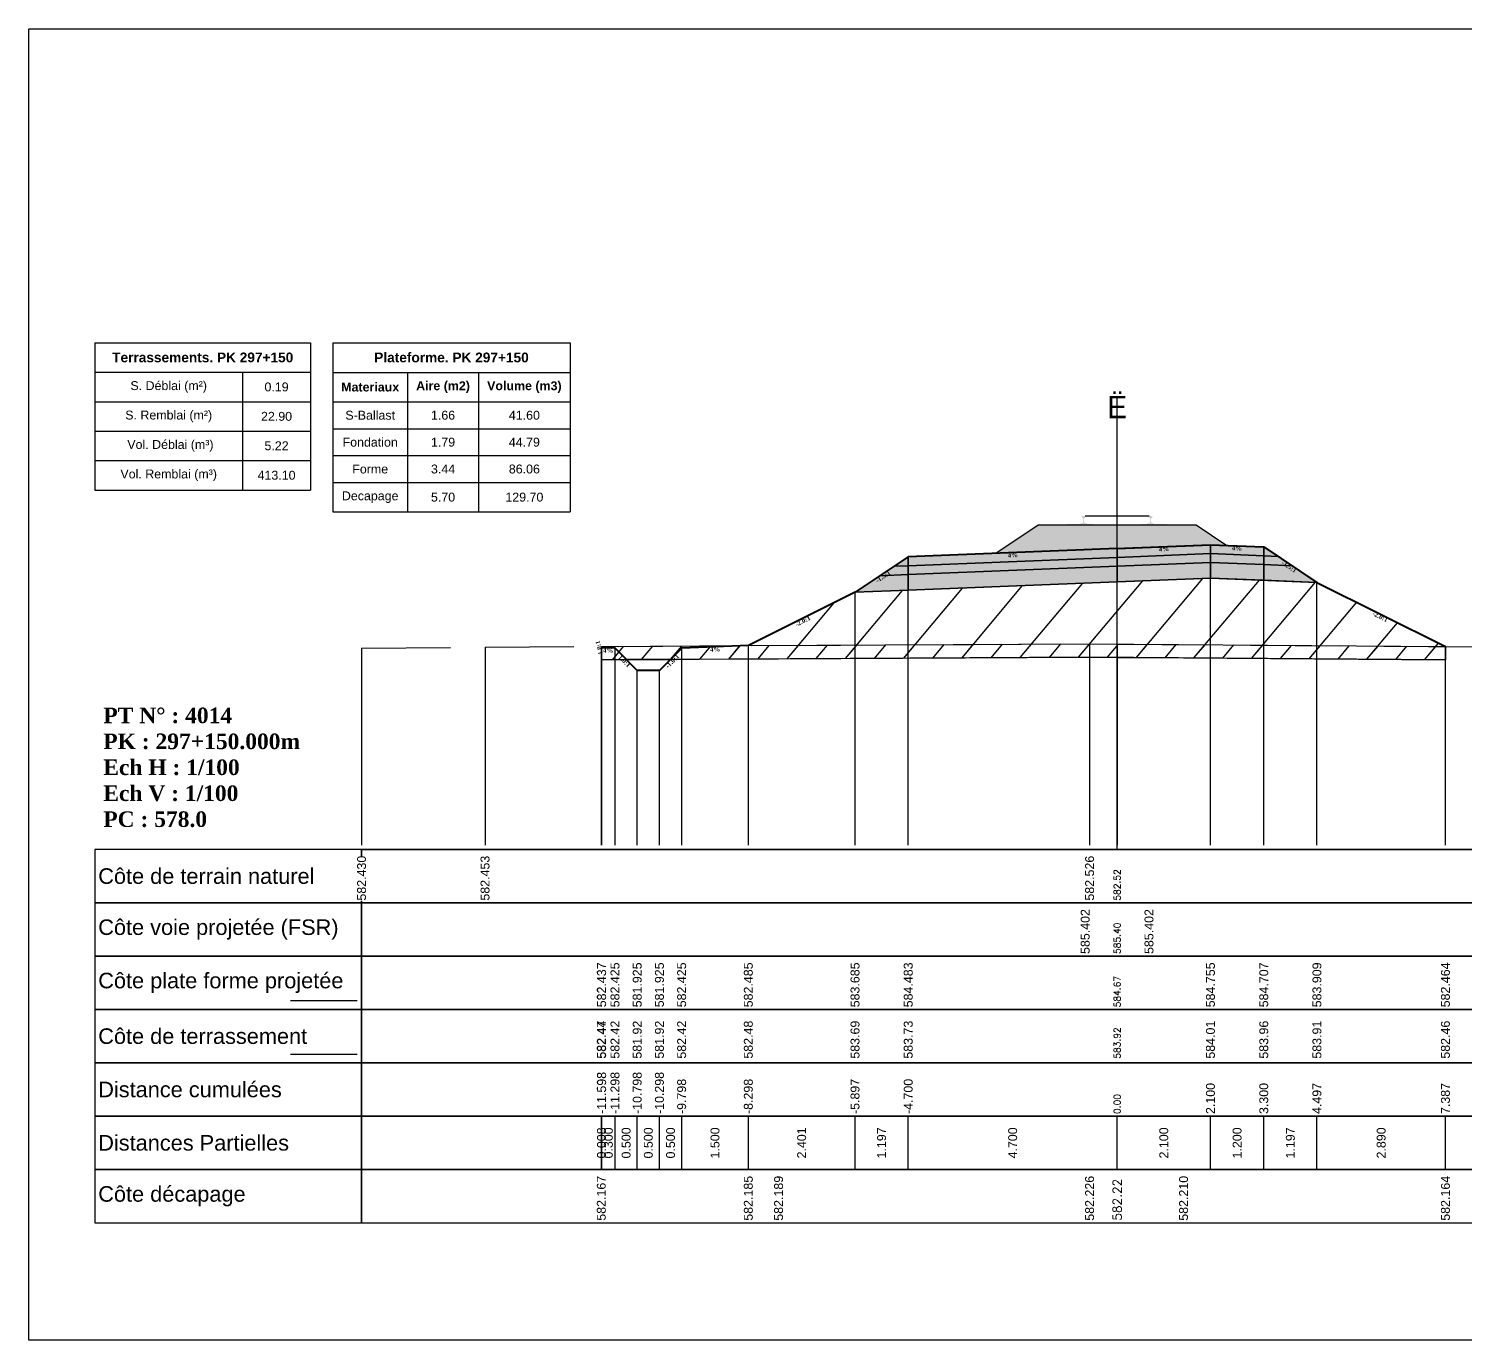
# Model space of a CAD drawing. Header units: millimetres. Extents: x 2762 to 3076, y 916 to 3305.
# Drawn here: x 3026.54 to 3058.86, y 1765.65 to 1795.15 of the extents above; entities that cross this region are included whole.
import ezdxf

# ---------------------------------------------------------------- set-up
doc = ezdxf.new("R2010")
doc.units = ezdxf.units.MM
doc.header["$LTSCALE"] = 2
doc.linetypes.add('CACHE', pattern=[9.525, 6.35, -3.175])
doc.linetypes.add('DASHED', pattern=[0.75, 0.5, -0.25])
for name, color, linetype in [('C-ANNO-TABL', 1, 'Continuous'), ('C-ANNO-TABL-TEXT', 150, 'Continuous'), ('C-ANNO-TABL-TITL', 150, 'Continuous'), ('C-ANNO-TABL-TTBL', 5, 'Continuous'), ('C-ROAD-CORR', 5, 'Continuous'), ('C-ROAD-SCTN', 7, 'Continuous')]:
    doc.layers.add(name, color=color, linetype=linetype)
doc.styles.add('ARIAL', font='arial.ttf')
doc.styles.add('C3D_Etiquette', font='romans.shx')
doc.styles.add('C3D_Profil_Travers', font='romans.shx')
doc.styles.get("Standard").update_dxf_attribs({"font": 'arial.ttf'})

msp = doc.modelspace()

# ---------------------------------------------------------------- hatches: boundary and pattern name
at = {"linetype": 'Continuous', "lineweight": -3}
h = msp.add_hatch(dxfattribs=at)
h.set_pattern_fill('GRAVEL', color=252, scale=0.009, style=0)
h.set_pattern_definition([(228.0128, (3048.461781, 1783.574391), (-1.8288, -2.0574), [0.030755, -3.0447435]), (184.96974, (3048.441207, 1783.551531), (2.743199999, 0.228600013), [0.0527764, -5.2248644]), (132.51045, (3048.388629, 1783.54696), (2.286, -2.5146), [0.0372133, -3.684125]), (267.2737, (3048.299475, 1783.489809), (0.2286, 4.572), [0.0480604, -4.7579794]), (292.83365, (3048.297189, 1783.441803), (-1.143, 2.7432), [0.047127, -4.6655827]), (357.2737, (3048.315477, 1783.398369), (-4.572, 0.2286), [0.0480604, -4.7579794]), (37.69424, (3048.363483, 1783.3960834), (-2.9718, -2.286), [0.0635574, -6.2921804]), (72.25533, (3048.413775, 1783.434945), (1.6002, 5.0292), [0.0600048, -5.940473]), (121.42957, (3048.432063, 1783.492095), (-1.8288, 2.9718), [0.048223, -4.774099]), (175.23636, (3048.406917, 1783.533243), (2.5146, -0.2286), [0.055054, -2.697654]), (222.39744, (3048.352053, 1783.5378154), (-2.7432, -2.5146), [0.071197, -7.0485095]), (138.81407, (3048.52579, 1783.487523), (-1.6002, 1.3716), [0.0243004, -2.405751]), (171.46923, (3048.507501, 1783.503525), (2.9718, -0.4572), [0.0462314, -4.5769175]), (225, (3048.46178, 1783.51038), (-3e-17, -0.2286), [0.032329, -0.29096]), (203.1986, (3048.44578, 1783.537815), (1.143, 0.4572), [0.01741, -1.723556]), (291.8014, (3048.429777, 1783.530957), (-0.2286, 0.6858), [0.024621, -1.206428]), (30.9638, (3048.43892, 1783.508097), (0.6858, 0.4572), [0.039989, -1.292967]), (161.565, (3048.47321, 1783.52867), (0.4572, -0.2286), [0.028916, -0.693981]), (16.38954, (3048.297189, 1783.530957), (2.286, 0.6858), [0.040508, -4.0102944]), (70.34618, (3048.336051, 1783.542387), (-0.9144, -2.5146), [0.033984, -3.3643994]), (293.1986, (3048.47321, 1783.57439), (-0.4572, 1.143), [0.034819, -1.7061465]), (343.61046, (3048.486927, 1783.542387), (-2.286, 0.6858), [0.040508, -4.0102944]), (339.44395, (3048.29719, 1783.389225), (-1.143, 0.4572), [0.039063, -1.914096]), (294.77514, (3048.333765, 1783.37551), (-1.143, 2.5146), [0.0327305, -3.2403234]), (66.8014, (3048.475497, 1783.34579), (0.4572, 1.143), [0.034819, -1.7061465]), (17.35402, (3048.489213, 1783.377795), (-2.9718, -0.9144), [0.0383204, -3.793714]), (69.44395, (3048.363483, 1783.345791), (-0.4572, -1.143), [0.0195316, -1.933628]), (101.3099, (3048.46178, 1783.34579), (-0.2286, 0.9144), [0.011656, -1.1539795]), (165.9638, (3048.459495, 1783.35722), (0.6858, -0.2286), [0.047127, -0.895415]), (186.009, (3048.413775, 1783.368651), (2.286, 0.2286), [0.043674, -4.323723]), (303.69, (3048.43892, 1783.487523), (-0.2286, 0.4572), [0.032969, -0.79126]), (353.15723, (3048.457209, 1783.460091), (3.8862, -0.4572), [0.05756, -5.698441]), (60.9454, (3048.51436, 1783.453233), (-0.9144, -1.6002), [0.023536, -2.330045]), (90, (3048.5258, 1783.4738), (-0.2286, 0.2286), [0.013716, -0.214884]), (120.25644, (3048.409203, 1783.37551), (0.9144, -1.6002), [0.031758, -3.1440547]), (48.0128, (3048.393201, 1783.402941), (1.8288, 2.0574), [0.06151, -3.0139886]), (0, (3048.43435, 1783.44866), (0.2286, 0.2286), [0.059436, -0.169164]), (325.30485, (3048.493785, 1783.448661), (2.286, -1.6002), [0.036145, -3.5783385]), (254.0546, (3048.523503, 1783.428087), (-0.2286, -0.9144), [0.033285, -1.6309485]), (207.64598, (3048.514359, 1783.396083), (-4.3434, -2.286), [0.054193, -5.365122]), (175.42608, (3048.466353, 1783.370937), (-2.9718, 0.2286), [0.0573327, -5.675926])])
h.paths.add_polyline_path([(3048.297, 1783.346), (3049.255, 1783.984), (3052.805, 1783.984), (3053.494, 1783.525), (3053.13, 1783.539)])
msp.add_hatch(color=254, dxfattribs=at).paths.add_polyline_path([(3049.812, 1783.8), (3049.812, 1783.985), (3049.927, 1784.006), (3050.275, 1784.006), (3050.275, 1784.012), (3050.201, 1784.012), (3050.201, 1784.021), (3050.202, 1784.023), (3050.204, 1784.023), (3050.205, 1784.024), (3050.225, 1784.025), (3050.228, 1784.026), (3050.231, 1784.027), (3050.259, 1784.037), (3050.262, 1784.039), (3050.263, 1784.04), (3050.264, 1784.041), (3050.265, 1784.046), (3050.266, 1784.053), (3050.267, 1784.062), (3050.268, 1784.072), (3050.268, 1784.096), (3050.267, 1784.112), (3050.267, 1784.118), (3050.266, 1784.124), (3050.265, 1784.129), (3050.265, 1784.13), (3050.264, 1784.134), (3050.263, 1784.136), (3050.262, 1784.137), (3050.261, 1784.138), (3050.26, 1784.139), (3050.244, 1784.145), (3050.242, 1784.146), (3050.241, 1784.147), (3050.24, 1784.149), (3050.24, 1784.151), (3050.24, 1784.169), (3050.241, 1784.174), (3050.242, 1784.176), (3050.244, 1784.178), (3050.246, 1784.18), (3050.249, 1784.181), (3050.25, 1784.182), (3050.254, 1784.182), (3050.258, 1784.183), (3050.261, 1784.183), (3050.265, 1784.183), (3050.27, 1784.184), (3050.273, 1784.184), (3050.276, 1784.184), (3050.28, 1784.184), (3050.283, 1784.184), (3050.287, 1784.183), (3050.292, 1784.183), (3050.295, 1784.183), (3050.299, 1784.182), (3050.303, 1784.182), (3050.304, 1784.181), (3050.306, 1784.18), (3050.309, 1784.178), (3050.311, 1784.176), (3050.312, 1784.174), (3050.312, 1784.169), (3050.312, 1784.151), (3050.312, 1784.149), (3050.312, 1784.147), (3050.311, 1784.146), (3050.309, 1784.145), (3050.293, 1784.139), (3050.292, 1784.138), (3050.29, 1784.137), (3050.289, 1784.136), (3050.289, 1784.134), (3050.288, 1784.13), (3050.287, 1784.129), (3050.287, 1784.124), (3050.286, 1784.118), (3050.285, 1784.112), (3050.285, 1784.096), (3050.285, 1784.072), (3050.286, 1784.062), (3050.287, 1784.053), (3050.288, 1784.046), (3050.289, 1784.041), (3050.29, 1784.04), (3050.291, 1784.039), (3050.293, 1784.037), (3050.322, 1784.027), (3050.325, 1784.026), (3050.328, 1784.025), (3050.348, 1784.024), (3050.349, 1784.023), (3050.35, 1784.023), (3050.351, 1784.021), (3050.351, 1784.012), (3050.277, 1784.012), (3050.277, 1784.006), (3050.481, 1784.006), (3050.613, 1783.975), (3051.447, 1783.975), (3051.578, 1784.006), (3051.782, 1784.006), (3051.782, 1784.012), (3051.708, 1784.012), (3051.708, 1784.021), (3051.709, 1784.023), (3051.711, 1784.023), (3051.712, 1784.024), (3051.732, 1784.025), (3051.735, 1784.026), (3051.738, 1784.027), (3051.766, 1784.037), (3051.769, 1784.039), (3051.77, 1784.04), (3051.771, 1784.041), (3051.772, 1784.046), (3051.773, 1784.053), (3051.774, 1784.062), (3051.775, 1784.072), (3051.775, 1784.096), (3051.774, 1784.112), (3051.774, 1784.118), (3051.773, 1784.124), (3051.772, 1784.129), (3051.772, 1784.13), (3051.771, 1784.134), (3051.77, 1784.136), (3051.769, 1784.137), (3051.768, 1784.138), (3051.767, 1784.139), (3051.751, 1784.145), (3051.749, 1784.146), (3051.748, 1784.147), (3051.747, 1784.149), (3051.747, 1784.151), (3051.747, 1784.169), (3051.748, 1784.174), (3051.749, 1784.176), (3051.751, 1784.178), (3051.753, 1784.18), (3051.756, 1784.181), (3051.757, 1784.182), (3051.761, 1784.182), (3051.765, 1784.183), (3051.768, 1784.183), (3051.772, 1784.183), (3051.777, 1784.184), (3051.78, 1784.184), (3051.783, 1784.184), (3051.787, 1784.184), (3051.79, 1784.184), (3051.794, 1784.183), (3051.799, 1784.183), (3051.802, 1784.183), (3051.806, 1784.182), (3051.81, 1784.182), (3051.811, 1784.181), (3051.813, 1784.18), (3051.816, 1784.178), (3051.818, 1784.176), (3051.819, 1784.174), (3051.819, 1784.169), (3051.819, 1784.151), (3051.819, 1784.149), (3051.819, 1784.147), (3051.818, 1784.146), (3051.816, 1784.145), (3051.8, 1784.139), (3051.799, 1784.138), (3051.797, 1784.137), (3051.796, 1784.136), (3051.796, 1784.134), (3051.795, 1784.13), (3051.794, 1784.129), (3051.794, 1784.124), (3051.793, 1784.118), (3051.792, 1784.112), (3051.792, 1784.096), (3051.792, 1784.072), (3051.793, 1784.062), (3051.794, 1784.053), (3051.795, 1784.046), (3051.796, 1784.041), (3051.797, 1784.04), (3051.798, 1784.039), (3051.8, 1784.037), (3051.829, 1784.027), (3051.832, 1784.026), (3051.835, 1784.025), (3051.855, 1784.024), (3051.856, 1784.023), (3051.857, 1784.023), (3051.858, 1784.021), (3051.858, 1784.012), (3051.784, 1784.012), (3051.784, 1784.006), (3052.132, 1784.006), (3052.247, 1783.985), (3052.247, 1783.8)])
h = msp.add_hatch(color=30, dxfattribs=at)
h.paths.add_polyline_path([(3054.33, 1783.091), (3054.33, 1783.291), (3054.649, 1783.278), (3054.968, 1783.066)])
h.paths.add_polyline_path([(3053.13, 1783.139), (3053.13, 1783.339), (3054.33, 1783.291), (3054.33, 1783.091)])
h.paths.add_polyline_path([(3051.03, 1783.055), (3051.03, 1783.255), (3053.13, 1783.339), (3053.13, 1783.139)])
h.paths.add_polyline_path([(3046.33, 1782.867), (3046.33, 1783.067), (3051.03, 1783.255), (3051.03, 1783.055)])
h.paths.add_polyline_path([(3045.691, 1782.842), (3046.01, 1783.054), (3046.33, 1783.067), (3046.33, 1782.867)])
h = msp.add_hatch(color=11, dxfattribs=at)
h.paths.add_polyline_path([(3054.33, 1783.291), (3054.33, 1783.491), (3054.649, 1783.278)])
h.paths.add_polyline_path([(3053.13, 1783.339), (3053.13, 1783.539), (3054.33, 1783.491), (3054.33, 1783.291)])
h.paths.add_polyline_path([(3051.03, 1783.255), (3051.03, 1783.455), (3053.13, 1783.539), (3053.13, 1783.339)])
h.paths.add_polyline_path([(3046.33, 1783.067), (3046.33, 1783.267), (3051.03, 1783.455), (3051.03, 1783.255)])
h.paths.add_polyline_path([(3046.01, 1783.054), (3046.33, 1783.267), (3046.33, 1783.067)])
h = msp.add_hatch(color=83, dxfattribs=at)
h.paths.add_polyline_path([(3054.33, 1782.741), (3054.33, 1783.091), (3054.968, 1783.066), (3055.526, 1782.693)])
h.paths.add_polyline_path([(3053.13, 1782.789), (3053.13, 1783.139), (3054.33, 1783.091), (3054.33, 1782.741)])
h.paths.add_polyline_path([(3051.03, 1782.705), (3051.03, 1783.055), (3053.13, 1783.139), (3053.13, 1782.789)])
h.paths.add_polyline_path([(3046.33, 1782.517), (3046.33, 1782.867), (3051.03, 1783.055), (3051.03, 1782.705)])
h.paths.add_polyline_path([(3045.133, 1782.469), (3045.691, 1782.842), (3046.33, 1782.867), (3046.33, 1782.517)])
h = msp.add_hatch(dxfattribs=at)
h.set_pattern_fill('_U', color=3, angle=50, style=0, pattern_type=0)
h.set_pattern_definition([(50, (3040.9827, 1780.9595), (-0.766044, 0.64279), [])])
h.paths.add_polyline_path([(3040.983, 1780.959), (3041.232, 1781.209), (3042.732, 1781.269), (3045.133, 1782.469), (3053.13, 1782.789), (3055.526, 1782.693), (3058.417, 1781.248), (3058.417, 1780.948), (3050.411, 1781.01)])
h.paths.add_polyline_path([(3039.424, 1780.951), (3039.424, 1781.251), (3039.432, 1781.221), (3039.732, 1781.209), (3039.987, 1780.954)])
h = msp.add_hatch(dxfattribs=at)
h.set_pattern_fill('_U', color=150, scale=0.5, angle=50, style=0, pattern_type=0)
h.set_pattern_definition([(50, (3040.98266, 1780.9595), (-0.383022, 0.321394), [])])
h.paths.add_polyline_path([(3040.983, 1780.959), (3041.232, 1781.209), (3042.732, 1781.269), (3050.411, 1781.31), (3058.417, 1781.248), (3058.417, 1780.948), (3050.411, 1781.01)])
h.paths.add_polyline_path([(3039.424, 1781.251), (3042.732, 1781.269), (3041.232, 1781.209), (3040.983, 1780.959), (3039.987, 1780.954), (3039.732, 1781.209), (3039.432, 1781.221)])
h.paths.add_polyline_path([(3039.424, 1780.951), (3039.424, 1781.251), (3039.432, 1781.221), (3039.732, 1781.209), (3039.987, 1780.954)])

# ---------------------------------------------------------------- linework, layer by layer
at = {"color": 7, "linetype": 'Continuous', "lineweight": -3}
for p, q in [((3051.03, 1776.684), (3051.03, 1786.884)), ((3034.029, 1776.684), (3068.031, 1776.684)), ((3039.424, 1769.484), (3039.424, 1770.684)), ((3039.432, 1769.484), (3039.432, 1770.684)), ((3039.432, 1769.484), (3039.432, 1770.684)), ((3039.732, 1769.484), (3039.732, 1770.684)), ((3039.732, 1769.484), (3039.732, 1770.684)), ((3040.232, 1769.484), (3040.232, 1770.684)), ((3040.232, 1769.484), (3040.232, 1770.684)), ((3040.732, 1769.484), (3040.732, 1770.684)), ((3040.732, 1769.484), (3040.732, 1770.684)), ((3041.232, 1769.484), (3041.232, 1770.684)), ((3041.232, 1769.484), (3041.232, 1770.684)), ((3042.732, 1769.484), (3042.732, 1770.684)), ((3042.732, 1769.484), (3042.732, 1770.684)), ((3045.133, 1769.484), (3045.133, 1770.684)), ((3045.133, 1769.484), (3045.133, 1770.684)), ((3046.33, 1769.484), (3046.33, 1770.684)), ((3046.33, 1769.484), (3046.33, 1770.684)), ((3051.03, 1769.484), (3051.03, 1770.684)), ((3051.03, 1769.484), (3051.03, 1770.684)), ((3053.13, 1769.484), (3053.13, 1770.684)), ((3053.13, 1769.484), (3053.13, 1770.684)), ((3054.33, 1769.484), (3054.33, 1770.684)), ((3054.33, 1769.484), (3054.33, 1770.684)), ((3055.526, 1769.484), (3055.526, 1770.684)), ((3055.526, 1769.484), (3055.526, 1770.684)), ((3058.417, 1769.484), (3058.417, 1770.684))]:
    msp.add_line(p, q, dxfattribs=at)
at = {"color": 251, "linetype": 'Continuous', "lineweight": -3}
for p, q in [((3048.297, 1783.346), (3049.255, 1783.984)), ((3049.255, 1783.984), (3052.805, 1783.984)), ((3052.805, 1783.984), (3053.494, 1783.525)), ((3046.01, 1783.054), (3046.33, 1783.267)), ((3046.33, 1783.267), (3051.03, 1783.455)), ((3046.33, 1783.067), (3046.33, 1783.267)), ((3046.33, 1783.267), (3046.33, 1783.067)), ((3051.03, 1783.255), (3046.33, 1783.067)), ((3053.13, 1783.539), (3048.297, 1783.346)), ((3051.03, 1783.455), (3053.13, 1783.539)), ((3051.03, 1783.255), (3051.03, 1783.455)), ((3051.03, 1783.455), (3051.03, 1783.255)), ((3053.13, 1783.339), (3051.03, 1783.255)), ((3053.494, 1783.525), (3053.13, 1783.539)), ((3053.13, 1783.339), (3053.13, 1783.539)), ((3053.13, 1783.539), (3054.33, 1783.491)), ((3053.13, 1783.539), (3053.13, 1783.339)), ((3054.33, 1783.291), (3053.13, 1783.339)), ((3054.33, 1783.291), (3054.33, 1783.491)), ((3054.33, 1783.491), (3054.649, 1783.278)), ((3054.33, 1783.491), (3054.33, 1783.291)), ((3054.649, 1783.278), (3054.33, 1783.291)), ((3046.33, 1783.067), (3046.01, 1783.054))]:
    msp.add_line(p, q, dxfattribs=at)
at = {"color": 53, "linetype": 'Continuous', "lineweight": -3}
for p, q in [((3046.33, 1783.067), (3051.03, 1783.255)), ((3051.03, 1783.255), (3053.13, 1783.339)), ((3051.03, 1783.055), (3051.03, 1783.255)), ((3051.03, 1783.255), (3051.03, 1783.055)), ((3053.13, 1783.139), (3053.13, 1783.339)), ((3053.13, 1783.339), (3054.33, 1783.291)), ((3053.13, 1783.339), (3053.13, 1783.139)), ((3054.33, 1783.091), (3054.33, 1783.291)), ((3054.33, 1783.291), (3054.649, 1783.278)), ((3054.33, 1783.291), (3054.33, 1783.091)), ((3054.649, 1783.278), (3054.968, 1783.066)), ((3045.691, 1782.842), (3046.01, 1783.054)), ((3046.01, 1783.054), (3046.33, 1783.067)), ((3046.33, 1782.867), (3046.33, 1783.067)), ((3046.33, 1783.067), (3046.33, 1782.867)), ((3051.03, 1783.055), (3046.33, 1782.867)), ((3046.33, 1782.867), (3051.03, 1783.055)), ((3053.13, 1783.139), (3051.03, 1783.055)), ((3051.03, 1783.055), (3053.13, 1783.139)), ((3051.03, 1782.705), (3051.03, 1783.055)), ((3051.03, 1783.055), (3051.03, 1782.705)), ((3054.33, 1783.091), (3053.13, 1783.139)), ((3053.13, 1782.789), (3053.13, 1783.139)), ((3053.13, 1783.139), (3054.33, 1783.091)), ((3053.13, 1783.139), (3053.13, 1782.789)), ((3054.968, 1783.066), (3054.33, 1783.091)), ((3054.33, 1782.741), (3054.33, 1783.091)), ((3054.33, 1783.091), (3054.968, 1783.066)), ((3054.33, 1783.091), (3054.33, 1782.741)), ((3054.968, 1783.066), (3055.526, 1782.693)), ((3045.133, 1782.469), (3045.691, 1782.842)), ((3046.33, 1782.867), (3045.691, 1782.842)), ((3045.691, 1782.842), (3046.33, 1782.867)), ((3046.33, 1782.517), (3046.33, 1782.867)), ((3046.33, 1782.867), (3046.33, 1782.517)), ((3051.03, 1782.705), (3046.33, 1782.517)), ((3053.13, 1782.789), (3051.03, 1782.705)), ((3054.33, 1782.741), (3053.13, 1782.789)), ((3055.526, 1782.693), (3054.33, 1782.741)), ((3046.33, 1782.517), (3045.133, 1782.469))]:
    msp.add_line(p, q, dxfattribs=at)
at = {"color": 253, "linetype": 'Continuous', "lineweight": -3}
for p, q in [((3045.133, 1782.469), (3053.13, 1782.789)), ((3053.13, 1782.789), (3055.526, 1782.693)), ((3055.526, 1782.693), (3058.417, 1781.248)), ((3042.732, 1781.269), (3045.133, 1782.469)), ((3042.732, 1781.269), (3050.411, 1781.31)), ((3050.411, 1781.31), (3058.417, 1781.248)), ((3039.424, 1781.251), (3042.732, 1781.269)), ((3039.432, 1781.221), (3039.424, 1781.251)), ((3039.424, 1780.951), (3039.424, 1781.251)), ((3039.424, 1781.251), (3039.432, 1781.221)), ((3039.424, 1780.951), (3039.424, 1781.251)), ((3039.424, 1781.251), (3039.432, 1781.221)), ((3039.732, 1781.209), (3039.432, 1781.221)), ((3039.432, 1781.221), (3039.732, 1781.209)), ((3039.432, 1781.221), (3039.732, 1781.209)), ((3039.987, 1780.954), (3039.732, 1781.209)), ((3039.732, 1781.209), (3039.987, 1780.954)), ((3039.732, 1781.209), (3039.987, 1780.954)), ((3040.983, 1780.959), (3041.232, 1781.209)), ((3041.232, 1781.209), (3040.983, 1780.959)), ((3040.983, 1780.959), (3041.232, 1781.209)), ((3050.411, 1781.01), (3040.983, 1780.959)), ((3050.411, 1781.01), (3040.983, 1780.959)), ((3041.232, 1781.209), (3042.732, 1781.269)), ((3042.732, 1781.269), (3041.232, 1781.209)), ((3041.232, 1781.209), (3042.732, 1781.269)), ((3058.417, 1780.948), (3050.411, 1781.01)), ((3058.417, 1780.948), (3050.411, 1781.01)), ((3058.417, 1781.248), (3058.417, 1780.948)), ((3058.417, 1781.248), (3058.417, 1780.948)), ((3039.987, 1780.954), (3039.424, 1780.951)), ((3039.987, 1780.954), (3039.424, 1780.951)), ((3040.983, 1780.959), (3039.987, 1780.954)), ((3039.987, 1780.954), (3040.983, 1780.959)), ((3040.232, 1780.709), (3039.987, 1780.954)), ((3040.732, 1780.709), (3040.232, 1780.709)), ((3040.983, 1780.959), (3040.732, 1780.709))]:
    msp.add_line(p, q, dxfattribs=at)
at = {"color": 8, "linetype": 'CACHE', "lineweight": -3}
for p, q in [((3051.03, 1776.784), (3051.03, 1782.705)), ((3051.03, 1776.784), (3051.03, 1782.705)), ((3053.13, 1776.784), (3053.13, 1782.789)), ((3054.33, 1776.784), (3054.33, 1782.741)), ((3055.526, 1776.784), (3055.526, 1782.693)), ((3045.133, 1776.784), (3045.133, 1782.469)), ((3046.33, 1776.784), (3046.33, 1782.517)), ((3039.424, 1776.784), (3039.424, 1781.251)), ((3039.432, 1776.784), (3039.432, 1781.221)), ((3039.732, 1776.784), (3039.732, 1781.209)), ((3041.232, 1776.784), (3041.232, 1781.209)), ((3042.732, 1776.784), (3042.732, 1781.269)), ((3058.417, 1776.784), (3058.417, 1781.248)), ((3040.232, 1776.784), (3040.232, 1780.709)), ((3040.732, 1776.784), (3040.732, 1780.709))]:
    msp.add_line(p, q, dxfattribs=at)
at = {"color": 105, "linetype": 'DASHED', "lineweight": -3, "ltscale": 2}
for p, q in [((3036.808, 1781.237), (3050.411, 1781.31)), ((3050.411, 1781.31), (3051.03, 1781.305)), ((3051.03, 1781.305), (3068.03, 1781.174)), ((3034.03, 1781.213), (3036.808, 1781.237))]:
    msp.add_line(p, q, dxfattribs=at)
at = {"color": 98, "linetype": 'CACHE', "lineweight": -3}
for p, q in [((3050.411, 1781.31), (3050.411, 1776.784)), ((3051.03, 1781.305), (3051.03, 1776.784)), ((3034.03, 1781.213), (3034.03, 1776.784)), ((3036.808, 1781.237), (3036.808, 1776.784))]:
    msp.add_line(p, q, dxfattribs=at)
at = {"color": 6, "linetype": 'Continuous', "lineweight": -3}
for p, q in [((3039.424, 1780.951), (3042.732, 1780.969)), ((3042.732, 1780.969), (3043.413, 1780.972)), ((3043.413, 1780.972), (3050.411, 1781.01)), ((3050.411, 1781.01), (3051.03, 1781.005)), ((3051.03, 1781.005), (3052.525, 1780.993)), ((3052.525, 1780.993), (3058.417, 1780.948))]:
    msp.add_line(p, q, dxfattribs=at)
at = {"color": 154, "linetype": 'Continuous', "lineweight": -3}
msp.add_line((3032.429, 1773.284), (3033.929, 1773.284), dxfattribs=at)
at = {"color": 1, "linetype": 'Continuous', "lineweight": -3}
msp.add_line((3032.429, 1772.084), (3033.929, 1772.084), dxfattribs=at)
at = {"color": 7, "linetype": 'Continuous', "lineweight": -3}
for points in [[(3034.029, 1775.484), (3034.029, 1776.684), (3028.029, 1776.684), (3028.029, 1775.484)], [(3034.029, 1775.484), (3068.031, 1775.484), (3068.031, 1776.684), (3034.029, 1776.684)], [(3034.029, 1774.284), (3034.029, 1775.484), (3028.029, 1775.484), (3028.029, 1774.284)], [(3034.029, 1774.284), (3068.031, 1774.284), (3068.031, 1775.484), (3034.029, 1775.484)], [(3034.029, 1773.084), (3034.029, 1774.284), (3028.029, 1774.284), (3028.029, 1773.084)], [(3034.029, 1773.084), (3068.031, 1773.084), (3068.031, 1774.284), (3034.029, 1774.284)], [(3034.029, 1771.884), (3034.029, 1773.084), (3028.029, 1773.084), (3028.029, 1771.884)], [(3034.029, 1771.884), (3068.031, 1771.884), (3068.031, 1773.084), (3034.029, 1773.084)], [(3034.029, 1770.684), (3034.029, 1771.884), (3028.029, 1771.884), (3028.029, 1770.684)], [(3034.029, 1770.684), (3068.031, 1770.684), (3068.031, 1771.884), (3034.029, 1771.884)], [(3034.029, 1769.484), (3034.029, 1770.684), (3028.029, 1770.684), (3028.029, 1769.484)], [(3034.029, 1769.484), (3068.031, 1769.484), (3068.031, 1770.684), (3034.029, 1770.684)], [(3034.029, 1768.284), (3034.029, 1769.484), (3028.029, 1769.484), (3028.029, 1768.284)], [(3034.029, 1768.284), (3068.031, 1768.284), (3068.031, 1769.484), (3034.029, 1769.484)]]:
    msp.add_3dface(points, dxfattribs=at)
at = {"layer": 'C-ANNO-TABL', "color": 7, "linetype": 'Continuous', "lineweight": -3}
for p, q in [((3028.029, 1787.419), (3031.35, 1787.419)), ((3031.35, 1787.419), (3032.882, 1787.419)), ((3031.35, 1787.419), (3031.35, 1786.757)), ((3033.382, 1787.416), (3035.064, 1787.416)), ((3035.064, 1787.416), (3036.66, 1787.416)), ((3035.064, 1787.416), (3035.064, 1786.754)), ((3036.66, 1787.416), (3038.723, 1787.416)), ((3036.66, 1787.416), (3036.66, 1786.754)), ((3028.029, 1786.757), (3031.35, 1786.757)), ((3031.35, 1786.757), (3032.882, 1786.757)), ((3031.35, 1786.757), (3031.35, 1786.095)), ((3033.382, 1786.754), (3035.064, 1786.754)), ((3035.064, 1786.754), (3036.66, 1786.754)), ((3035.064, 1786.754), (3035.064, 1786.147)), ((3036.66, 1786.754), (3038.723, 1786.754)), ((3036.66, 1786.754), (3036.66, 1786.147)), ((3033.382, 1786.147), (3035.064, 1786.147)), ((3035.064, 1786.147), (3036.66, 1786.147)), ((3035.064, 1786.147), (3035.064, 1785.543)), ((3036.66, 1786.147), (3038.723, 1786.147)), ((3036.66, 1786.147), (3036.66, 1785.543)), ((3028.029, 1786.095), (3031.35, 1786.095)), ((3031.35, 1786.095), (3032.882, 1786.095)), ((3031.35, 1786.095), (3031.35, 1785.432)), ((3033.382, 1785.543), (3035.064, 1785.543)), ((3035.064, 1785.543), (3036.66, 1785.543)), ((3035.064, 1785.543), (3035.064, 1784.939)), ((3036.66, 1785.543), (3038.723, 1785.543)), ((3036.66, 1785.543), (3036.66, 1784.939)), ((3028.029, 1785.432), (3031.35, 1785.432)), ((3031.35, 1785.432), (3032.882, 1785.432)), ((3031.35, 1785.432), (3031.35, 1784.77)), ((3033.382, 1784.939), (3035.064, 1784.939)), ((3035.064, 1784.939), (3036.66, 1784.939)), ((3035.064, 1784.939), (3035.064, 1784.28)), ((3036.66, 1784.939), (3038.723, 1784.939)), ((3036.66, 1784.939), (3036.66, 1784.28))]:
    msp.add_line(p, q, dxfattribs=at)
at = {"layer": 'C-ANNO-TABL-TTBL', "color": 7, "linetype": 'Continuous', "lineweight": -3}
for p, q in [((3028.029, 1788.084), (3032.882, 1788.084)), ((3028.029, 1788.084), (3028.029, 1787.419)), ((3032.882, 1788.084), (3032.882, 1787.419)), ((3033.382, 1788.084), (3038.723, 1788.084)), ((3033.382, 1788.084), (3033.382, 1787.416)), ((3038.723, 1788.084), (3038.723, 1787.416)), ((3028.029, 1787.419), (3028.029, 1786.757)), ((3032.882, 1787.419), (3032.882, 1786.757)), ((3033.382, 1787.416), (3033.382, 1786.754)), ((3038.723, 1787.416), (3038.723, 1786.754)), ((3028.029, 1786.757), (3028.029, 1786.095)), ((3032.882, 1786.757), (3032.882, 1786.095)), ((3033.382, 1786.754), (3033.382, 1786.147)), ((3038.723, 1786.754), (3038.723, 1786.147)), ((3033.382, 1786.147), (3033.382, 1785.543)), ((3038.723, 1786.147), (3038.723, 1785.543)), ((3028.029, 1786.095), (3028.029, 1785.432)), ((3032.882, 1786.095), (3032.882, 1785.432)), ((3033.382, 1785.543), (3033.382, 1784.939)), ((3038.723, 1785.543), (3038.723, 1784.939)), ((3028.029, 1785.432), (3028.029, 1784.77)), ((3032.882, 1785.432), (3032.882, 1784.77)), ((3033.382, 1784.939), (3033.382, 1784.28)), ((3038.723, 1784.939), (3038.723, 1784.28)), ((3028.029, 1784.77), (3031.35, 1784.77)), ((3031.35, 1784.77), (3032.882, 1784.77)), ((3033.382, 1784.28), (3035.064, 1784.28)), ((3035.064, 1784.28), (3036.66, 1784.28)), ((3036.66, 1784.28), (3038.723, 1784.28))]:
    msp.add_line(p, q, dxfattribs=at)
at = {"layer": 'C-ROAD-CORR', "color": 1, "linetype": 'Continuous', "lineweight": 40}
for p, q in [((3046.33, 1783.267), (3045.133, 1782.469)), ((3051.03, 1783.455), (3046.33, 1783.267)), ((3051.03, 1783.455), (3053.13, 1783.539)), ((3053.13, 1783.539), (3054.33, 1783.491)), ((3054.33, 1783.491), (3055.526, 1782.693)), ((3055.526, 1782.693), (3058.417, 1781.248)), ((3045.133, 1782.469), (3042.732, 1781.269)), ((3039.432, 1781.221), (3039.424, 1781.251)), ((3039.732, 1781.209), (3039.432, 1781.221)), ((3040.232, 1780.709), (3039.732, 1781.209)), ((3041.232, 1781.209), (3040.732, 1780.709)), ((3042.732, 1781.269), (3041.232, 1781.209)), ((3040.732, 1780.709), (3040.232, 1780.709))]:
    msp.add_line(p, q, dxfattribs=at)
at = {"layer": 'C-ROAD-CORR', "color": 102, "linetype": 'Continuous', "lineweight": -3, "ltscale": 0.5}
for p, q in [((3051.03, 1782.705), (3046.33, 1782.517)), ((3051.03, 1782.705), (3053.13, 1782.789)), ((3053.13, 1782.789), (3054.33, 1782.741)), ((3054.33, 1782.741), (3055.526, 1782.693)), ((3046.33, 1782.517), (3045.133, 1782.469))]:
    msp.add_line(p, q, dxfattribs=at)
at = {"layer": 'C-ROAD-CORR', "color": 1, "linetype": 'Continuous', "lineweight": -3}
for p, q in [((3040.232, 1780.709), (3039.732, 1781.209)), ((3041.232, 1781.209), (3040.732, 1780.709))]:
    msp.add_line(p, q, dxfattribs=at)
at = {"layer": 'C-ROAD-SCTN', "color": 140, "linetype": 'Continuous', "lineweight": -3}
for p, q in [((3048.297, 1783.346), (3049.255, 1783.984)), ((3049.255, 1783.984), (3049.298, 1783.984)), ((3049.298, 1783.984), (3051.03, 1783.984)), ((3051.03, 1783.984), (3052.761, 1783.984)), ((3052.761, 1783.984), (3052.805, 1783.984)), ((3052.805, 1783.984), (3053.494, 1783.525))]:
    msp.add_line(p, q, dxfattribs=at)
at = {"layer": 'C-ROAD-SCTN', "color": 154, "linetype": 'Continuous', "lineweight": -3}
for p, q in [((3050.312, 1784.186), (3051.03, 1784.186)), ((3051.03, 1784.186), (3051.747, 1784.186)), ((3045.133, 1782.469), (3046.33, 1783.267)), ((3046.33, 1783.267), (3051.03, 1783.455)), ((3051.03, 1783.455), (3053.13, 1783.539)), ((3053.13, 1783.539), (3054.33, 1783.491)), ((3054.33, 1783.491), (3055.526, 1782.693)), ((3055.526, 1782.693), (3058.417, 1781.248)), ((3042.732, 1781.269), (3045.133, 1782.469)), ((3039.424, 1781.251), (3039.432, 1781.221)), ((3039.432, 1781.221), (3039.732, 1781.209)), ((3039.732, 1781.209), (3040.232, 1780.709)), ((3040.732, 1780.709), (3041.232, 1781.209)), ((3041.232, 1781.209), (3042.732, 1781.269)), ((3040.232, 1780.709), (3040.732, 1780.709))]:
    msp.add_line(p, q, dxfattribs=at)
at = {"layer": 'C-ROAD-SCTN', "color": 1, "linetype": 'Continuous', "lineweight": -3}
for p, q in [((3046.33, 1782.517), (3051.03, 1782.705)), ((3051.03, 1782.705), (3053.13, 1782.789)), ((3053.13, 1782.789), (3054.33, 1782.741)), ((3054.33, 1782.741), (3055.526, 1782.693)), ((3055.526, 1782.693), (3058.417, 1781.248)), ((3042.732, 1781.269), (3045.133, 1782.469)), ((3045.133, 1782.469), (3046.33, 1782.517)), ((3039.424, 1781.251), (3039.432, 1781.221)), ((3039.432, 1781.221), (3039.732, 1781.209)), ((3039.732, 1781.209), (3040.232, 1780.709)), ((3040.732, 1780.709), (3041.232, 1781.209)), ((3041.232, 1781.209), (3042.732, 1781.269)), ((3040.232, 1780.709), (3040.732, 1780.709))]:
    msp.add_line(p, q, dxfattribs=at)

# ---------------------------------------------------------------- texts
at = {"color": 7, "linetype": 'Continuous', "lineweight": -3}
for s, insert, char_height, attachment_point, style in [('{\\fWingdings|b0|i0|c2|p0;Ë}', (3051.03, 1786.384), 0.5, 8, 'C3D_Profil_Travers'), ('{\\fTimes New Roman|b1|i0|c0|p18;PT N° : 4014\\PPK : 297+150.000m\\PEch H : 1/100\\PEch V : 1/100\\PPC : 578.0}', (3028.218, 1777.184), 0.35, 7, 'C3D_Profil_Travers'), ('{\\fArial|b0|i0|c0|p34;Côte de terrain naturel}', (3028.104, 1776.084), 0.35, 4, 'C3D_Etiquette'), ('{\\fArial|b0|i0|c0|p34;Côte plate forme projetée}', (3028.104, 1773.684), 0.35, 4, 'C3D_Etiquette'), ('{\\fArial|b0|i0|c0|p34;Côte de terrassement}', (3028.104, 1772.484), 0.35, 4, 'C3D_Etiquette'), ('{\\fArial|b0|i0|c0|p34;Distance cumulées}', (3028.104, 1771.284), 0.35, 4, 'C3D_Etiquette'), ('{\\fArial|b0|i0|c0|p34;Distances Partielles}', (3028.104, 1770.084), 0.35, 4, 'C3D_Etiquette'), ('{\\fArial|b0|i0|c0|p34;Côte décapage}', (3028.104, 1768.884), 0.35, 4, 'C3D_Etiquette')]:
    msp.add_mtext(s, dxfattribs=dict(at, insert=insert, char_height=char_height, attachment_point=attachment_point, style=style))
at = {"color": 7, "linetype": 'Continuous', "lineweight": -3, "char_height": 0.1, "style": 'C3D_Etiquette'}
for s, insert, width, attachment_point, rotation in [('{\\fTimes New Roman|b1|i0|c0|p18;4%}', (3048.68, 1783.357), 0.42071, 2, 2.2906), ('{\\fTimes New Roman|b1|i0|c0|p18;4%}', (3052.08, 1783.493), 0.37094, 2, 2.2906), ('{\\fTimes New Roman|b1|i0|c0|p18;4%}', (3053.729, 1783.511), 0.42071, 2, 357.7094), ('{\\fTimes New Roman|b1|i0|c0|p18;-1.5:1}', (3045.733, 1782.865), 0.34598, 2, 33.6901), ('{\\fTimes New Roman|b1|i0|c0|p18;-1.5:1}', (3054.926, 1783.089), 0.34598, 2, 326.3099), ('{\\fTimes New Roman|b1|i0|c0|p18;-2.0:1}', (3056.97, 1781.967), 0.34598, 2, 333.4349), ('{\\fTimes New Roman|b1|i0|c0|p18;-2.0:1}', (3043.934, 1781.865), 0.34598, 2, 26.5651), ('{\\fTimes New Roman|b1|i0|c0|p18;1.0:1}', (3039.424, 1781.235), 0.29446, 8, 104.0362), ('{\\fTimes New Roman|b1|i0|c0|p18;4%}', (3039.582, 1781.211), 0.37094, 2, 357.7094), ('{\\fTimes New Roman|b1|i0|c0|p18;1.0:1}', (3039.979, 1780.956), 0.29001, 2, 315), ('{\\fTimes New Roman|b1|i0|c0|p18;-1.0:1}', (3040.985, 1780.956), 0.34598, 2, 45), ('{\\fTimes New Roman|b1|i0|c0|p18;4%}', (3041.982, 1781.235), 0.42071, 2, 2.2906)]:
    msp.add_mtext(s, dxfattribs=dict(at, insert=insert, width=width, attachment_point=attachment_point, rotation=rotation))
at = {"color": 7, "linetype": 'Continuous', "lineweight": -3, "rotation": 90, "style": 'C3D_Profil_Travers'}
for s, insert, char_height, attachment_point in [('582.52', (3051.03, 1775.534), 0.15, 4), ('585.40', (3051.03, 1774.334), 0.15, 4), ('584.67', (3051.03, 1773.134), 0.15, 4), ('{\\fArial|b0|i0|c0|p34;582.47}', (3039.424, 1771.979), 0.2, 4), ('{\\fArial|b0|i0|c0|p34;582.44}', (3039.432, 1771.979), 0.2, 4), ('{\\fArial|b0|i0|c0|p34;582.42}', (3039.732, 1771.979), 0.2, 4), ('{\\fArial|b0|i0|c0|p34;581.92}', (3040.232, 1771.979), 0.2, 4), ('{\\fArial|b0|i0|c0|p34;581.92}', (3040.732, 1771.979), 0.2, 4), ('{\\fArial|b0|i0|c0|p34;582.42}', (3041.232, 1771.979), 0.2, 4), ('{\\fArial|b0|i0|c0|p34;582.48}', (3042.732, 1771.979), 0.2, 4), ('{\\fArial|b0|i0|c0|p34;583.69}', (3045.133, 1771.979), 0.2, 4), ('{\\fArial|b0|i0|c0|p34;583.73}', (3046.33, 1771.979), 0.2, 4), ('583.92', (3051.03, 1771.979), 0.15, 4), ('{\\fArial|b0|i0|c0|p34;584.01}', (3053.13, 1771.979), 0.2, 4), ('{\\fArial|b0|i0|c0|p34;583.96}', (3054.33, 1771.979), 0.2, 4), ('{\\fArial|b0|i0|c0|p34;583.91}', (3055.526, 1771.979), 0.2, 4), ('{\\fArial|b0|i0|c0|p34;582.46}', (3058.417, 1771.979), 0.2, 4), ('0.00', (3051.03, 1770.734), 0.15, 4), ('{\\fArial|b0|i0|c0|p34;0.008}', (3039.428, 1770.084), 0.2, 5), ('{\\fArial|b0|i0|c0|p34;0.300}', (3039.582, 1770.084), 0.2, 5), ('{\\fArial|b0|i0|c0|p34;0.500}', (3039.982, 1770.084), 0.2, 5), ('{\\fArial|b0|i0|c0|p34;0.500}', (3040.482, 1770.084), 0.2, 5), ('{\\fArial|b0|i0|c0|p34;0.500}', (3040.982, 1770.084), 0.2, 5), ('{\\fArial|b0|i0|c0|p34;1.500}', (3041.982, 1770.084), 0.2, 5), ('{\\fArial|b0|i0|c0|p34;2.401}', (3043.932, 1770.084), 0.2, 5), ('{\\fArial|b0|i0|c0|p34;1.197}', (3045.731, 1770.084), 0.2, 5), ('{\\fArial|b0|i0|c0|p34;4.700}', (3048.68, 1770.084), 0.2, 5), ('{\\fArial|b0|i0|c0|p34;2.100}', (3052.08, 1770.084), 0.2, 5), ('{\\fArial|b0|i0|c0|p34;1.200}', (3053.73, 1770.084), 0.2, 5), ('{\\fArial|b0|i0|c0|p34;1.197}', (3054.928, 1770.084), 0.2, 5), ('{\\fArial|b0|i0|c0|p34;2.890}', (3056.972, 1770.084), 0.2, 5), ('582.22', (3051.03, 1768.334), 0.2, 4)]:
    msp.add_mtext(s, dxfattribs=dict(at, insert=insert, char_height=char_height, attachment_point=attachment_point))
at = {"color": 7, "linetype": 'Continuous', "lineweight": -3, "insert": (3028.104, 1774.884), "char_height": 0.35, "attachment_point": 4}
msp.add_mtext('{\\fArial|b0|i0|c0|p34;Côte voie projetée (FSR)}', dxfattribs=at)
at = {"layer": 'C-ANNO-TABL-TEXT', "color": 7, "linetype": 'Continuous', "lineweight": -3, "char_height": 0.2, "attachment_point": 5, "style": 'ARIAL'}
for s, insert in [('{\\fArial|b0|i0|c0|p34;\\C7;0.19}', (3032.116, 1787.088)), ('{\\fArial|b0|i0|c0|p34;\\C7;22.90}', (3032.116, 1786.426)), ('{\\fArial|b0|i0|c0|p34;\\C7;S-Ballast}', (3034.223, 1786.451)), ('{\\fArial|b0|i0|c0|p34;\\C7;1.66}', (3035.862, 1786.451)), ('{\\C18;\\c0;41.60}', (3037.692, 1786.451)), ('{\\fArial|b0|i0|c0|p34;\\C7;5.22}', (3032.116, 1785.764)), ('{\\fArial|b0|i0|c0|p34;\\C7;Fondation}', (3034.223, 1785.845)), ('{\\fArial|b0|i0|c0|p34;\\C7;1.79}', (3035.862, 1785.845)), ('{\\C18;\\c0;44.79}', (3037.692, 1785.845)), ('{\\fArial|b0|i0|c0|p34;\\C7;413.10}', (3032.116, 1785.101)), ('{\\fArial|b0|i0|c0|p34;\\C7;Forme}', (3034.223, 1785.241)), ('{\\fArial|b0|i0|c0|p34;\\C7;3.44}', (3035.862, 1785.241)), ('{\\C18;\\c0;86.06}', (3037.692, 1785.241)), ('{\\fArial|b0|i0|c0|p34;\\C7;Decapage}', (3034.223, 1784.609)), ('{\\fArial|b0|i0|c0|p34;\\C7;5.70}', (3035.862, 1784.609)), ('{\\C18;\\c0;129.70}', (3037.692, 1784.609))]:
    msp.add_mtext(s, dxfattribs=dict(at, insert=insert))
at = {"layer": 'C-ANNO-TABL-TITL', "color": 7, "linetype": 'Continuous', "lineweight": -3, "attachment_point": 5, "style": 'ARIAL'}
for s, insert, char_height in [('{\\fArial|b1|i0|c0|p34;\\C7;Terrassements. PK 297+150}', (3030.455, 1787.751), 0.22), ('{\\fArial|b1|i0|c0|p34;\\C18;\\c0;Plateforme. PK 297+150}', (3036.052, 1787.75), 0.22), ('{\\fArial|b0|i0|c0|p34;\\C7;S. Déblai (m²) }', (3029.689, 1787.088), 0.2), ('{\\fArial|b1|i0|c0|p34;\\C7;Materiaux   }', (3034.223, 1787.085), 0.2), ('{\\fArial|b1|i0|c0|p34;\\C7;Aire (m2)}', (3035.862, 1787.085), 0.2), ('{\\fArial|b1|i0|c0|p34;\\C7;Volume (m3)}', (3037.692, 1787.085), 0.2), ('{\\fArial|b0|i0|c0|p34;\\C7;S. Remblai (m²) }', (3029.689, 1786.426), 0.2), ('{\\fArial|b0|i0|c0|p34;\\C7; Vol. Déblai (m³) }', (3029.689, 1785.764), 0.2), ('{\\fArial|b0|i0|c0|p34;\\C7;Vol. Remblai (m³)}', (3029.689, 1785.101), 0.2)]:
    msp.add_mtext(s, dxfattribs=dict(at, insert=insert, char_height=char_height))

# ---------------------------------------------------------------- next in the draw order: texts
at = {"color": 7, "linetype": 'Continuous', "lineweight": -3, "char_height": 0.2, "attachment_point": 4, "rotation": 90, "style": 'C3D_Profil_Travers', "bg_fill": 3, "box_fill_scale": 1.000375, "bg_fill_color": 256, "bg_fill_true_color": 13158600, "bg_fill_transparency": 0}
for s, insert, width in [('{\\fArial|b0|i0|c0|p34;582.430}', (3034.03, 1775.534), 0.99484), ('{\\fArial|b0|i0|c0|p34;582.453}', (3036.808, 1775.534), 0.99553), ('{\\fArial|b0|i0|c0|p34;582.526}', (3050.411, 1775.534), 0.99539), ('{\\fArial|b0|i0|c0|p34;585.402}', (3050.312, 1774.334), 0.99347), ('{\\fArial|b0|i0|c0|p34;585.402}', (3051.747, 1774.334), 0.99347), ('{\\fArial|b0|i0|c0|p34;582.467}', (3039.424, 1773.134), 0.99553), ('{\\fArial|b0|i0|c0|p34;581.925}', (3040.232, 1773.134), 0.99705), ('{\\fArial|b0|i0|c0|p34;581.925}', (3040.732, 1773.134), 0.99705), ('{\\fArial|b0|i0|c0|p34;582.425}', (3041.232, 1773.134), 0.99705), ('{\\fArial|b0|i0|c0|p34;582.485}', (3042.732, 1773.134), 0.99705), ('{\\fArial|b0|i0|c0|p34;583.685}', (3045.133, 1773.134), 0.99705), ('{\\fArial|b0|i0|c0|p34;584.483}', (3046.33, 1773.134), 0.99553), ('{\\fArial|b0|i0|c0|p34;584.755}', (3053.13, 1773.134), 0.99705), ('{\\fArial|b0|i0|c0|p34;584.707}', (3054.33, 1773.134), 0.99553), ('{\\fArial|b0|i0|c0|p34;583.909}', (3055.526, 1773.134), 0.99595), ('{\\fArial|b0|i0|c0|p34;582.464}', (3058.417, 1773.134), 0.99471), ('{\\fArial|b0|i0|c0|p34;\\C256;-11.605}', (3039.424, 1770.734), 0.93683), ('{\\fArial|b0|i0|c0|p34;\\C256;-10.798}', (3040.232, 1770.734), 0.93573), ('{\\fArial|b0|i0|c0|p34;\\C256;-10.298}', (3040.732, 1770.734), 0.93573), ('{\\fArial|b0|i0|c0|p34;\\C256;-9.798}', (3041.232, 1770.734), 0.77879), ('{\\fArial|b0|i0|c0|p34;\\C256;-8.298}', (3042.732, 1770.734), 0.77879), ('{\\fArial|b0|i0|c0|p34;\\C256;-5.897}', (3045.133, 1770.734), 0.77838), ('{\\fArial|b0|i0|c0|p34;\\C256;-4.700}', (3046.33, 1770.734), 0.77769), ('{\\fArial|b0|i0|c0|p34;\\C256;2.100}', (3053.13, 1770.734), 0.6844), ('{\\fArial|b0|i0|c0|p34;\\C256;3.300}', (3054.33, 1770.734), 0.68082), ('{\\fArial|b0|i0|c0|p34;\\C256;4.497}', (3055.526, 1770.734), 0.68978), ('{\\fArial|b0|i0|c0|p34;\\C256;7.387}', (3058.417, 1770.734), 0.67999), ('{\\fArial|b0|i0|c0|p34;582.185}', (3042.732, 1768.334), 0.99705), ('{\\fArial|b0|i0|c0|p34;582.226}', (3050.411, 1768.334), 0.99539), ('{\\fArial|b0|i0|c0|p34;582.210}', (3052.525, 1768.334), 0.99484), ('{\\fArial|b0|i0|c0|p34;582.164}', (3058.417, 1768.334), 0.99471), ('{\\fArial|b0|i0|c0|p34;582.167}', (3039.424, 1768.334), 0.99553), ('{\\fArial|b0|i0|c0|p34;582.189}', (3043.413, 1768.334), 0.99595)]:
    msp.add_mtext(s, dxfattribs=dict(at, insert=insert, width=width))

# ---------------------------------------------------------------- next in the draw order: texts
for s, insert, width in [('{\\fArial|b0|i0|c0|p34;582.437}', (3039.432, 1773.134), 0.99553), ('{\\fArial|b0|i0|c0|p34;\\C256;-11.598}', (3039.432, 1770.734), 0.93573)]:
    msp.add_mtext(s, dxfattribs=dict(at, insert=insert, width=width))

# ---------------------------------------------------------------- next in the draw order: texts
for s, insert, width in [('{\\fArial|b0|i0|c0|p34;582.425}', (3039.732, 1773.134), 0.99705), ('{\\fArial|b0|i0|c0|p34;\\C256;-11.298}', (3039.732, 1770.734), 0.93573)]:
    msp.add_mtext(s, dxfattribs=dict(at, insert=insert, width=width))

# ---------------------------------------------------------------- next in the draw order: linework, layer by layer
msp.add_lwpolyline([(3026.54, 1795.145), (3075.54, 1795.145), (3075.54, 1765.645), (3026.54, 1765.645)], close=True)

doc.saveas('drawing.dxf')
